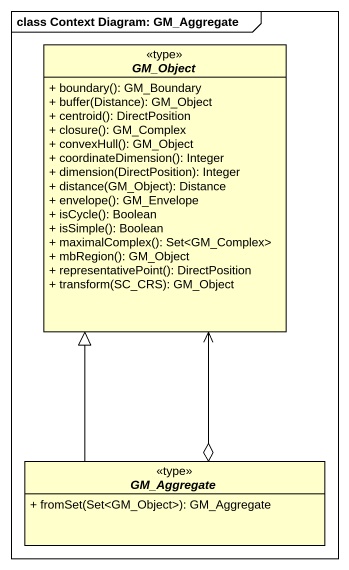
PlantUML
@startuml
mainframe class Context Diagram: GM_Aggregate
hide circle
hide empty members
skinparam classAttributeIconSize 0
abstract class GM_Object <<type>> {
  + boundary(): GM_Boundary
  + buffer(Distance): GM_Object
  + centroid(): DirectPosition
  + closure(): GM_Complex
  + convexHull(): GM_Object
  + coordinateDimension(): Integer
  + dimension(DirectPosition): Integer
  + distance(GM_Object): Distance
  + envelope(): GM_Envelope
  + isCycle(): Boolean
  + isSimple(): Boolean
  + maximalComplex(): Set<GM_Complex>
  + mbRegion(): GM_Object
  + representativePoint(): DirectPosition
  + transform(SC_CRS): GM_Object
}
abstract class GM_Aggregate <<type>> {
  + fromSet(Set<GM_Object>): GM_Aggregate
}
GM_Aggregate -up-|> GM_Object
GM_Aggregate o-up-> GM_Object
@enduml
